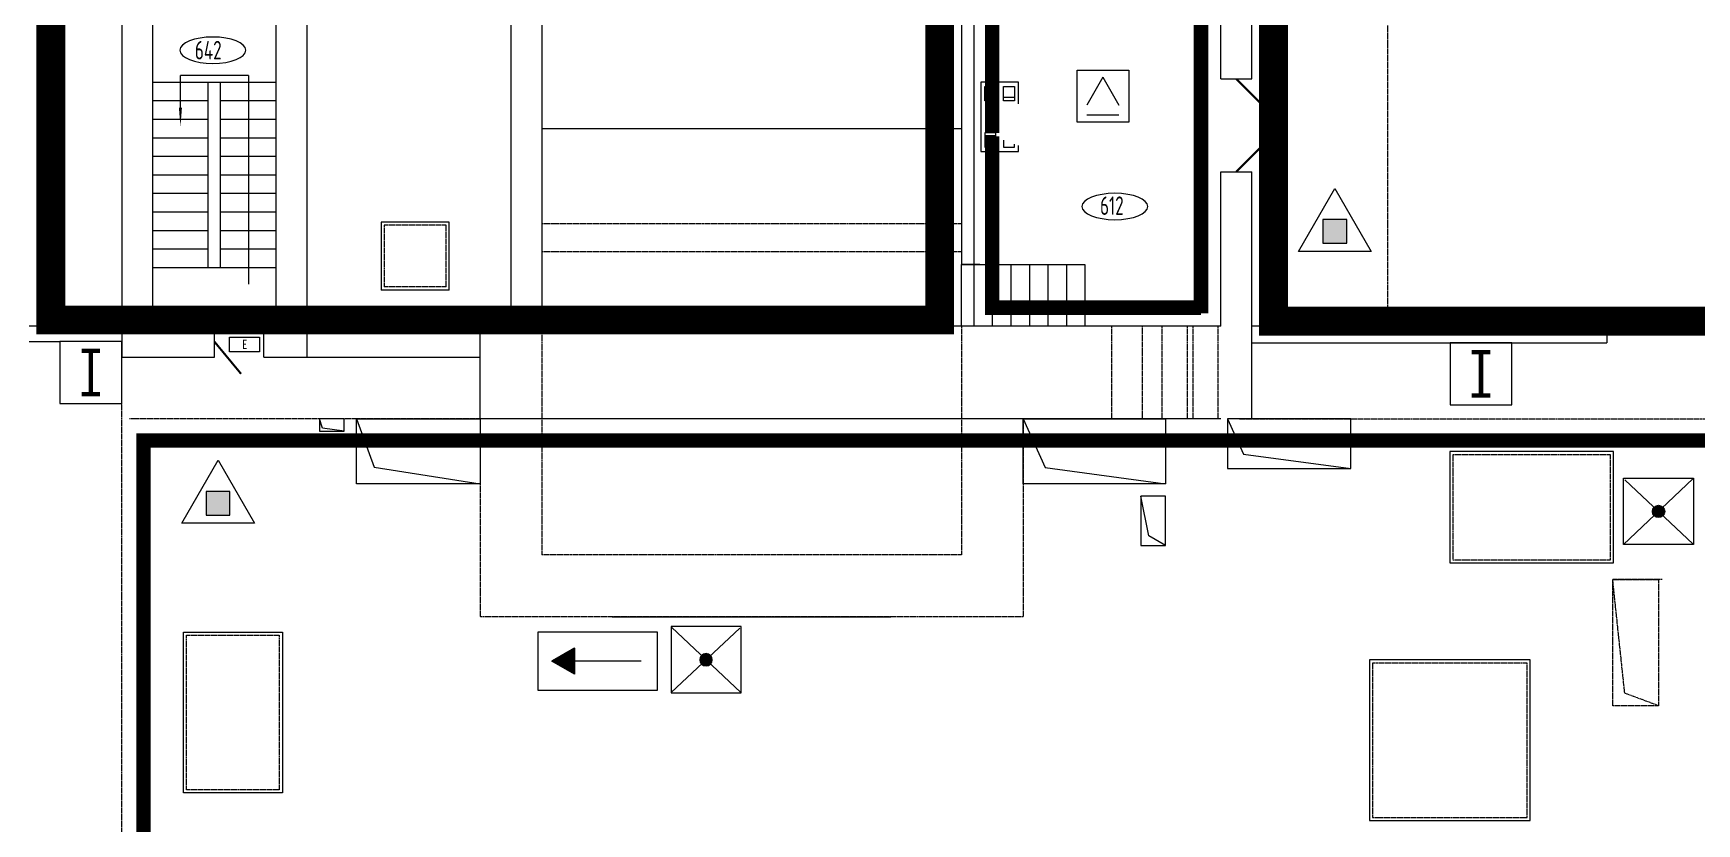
# Model space of a CAD drawing. Header units: millimetres. Extents: x 2756 to 52640, y 2442 to 34683.
# Drawn here: x 30169 to 41380, y 11333 to 16659 of the extents above; entities that cross this region are included whole.
import ezdxf

# ---------------------------------------------------------------- set-up
doc = ezdxf.new("R2010")
doc.units = ezdxf.units.MM
doc.linetypes.add('ACAD_ISO02W100', pattern=[15, 12, -3])
for name, color, linetype, lineweight in [('D0墙体', 7, 'Continuous', 0), ('D0标注及说明', 7, 'Continuous', 0), ('D1墙体', 7, 'Continuous', 0), ('D2墙体', 7, 'Continuous', 0), ('SFS-A', 1, 'Continuous', 0), ('TK', 7, 'Continuous', 20)]:
    doc.layers.add(name, color=color, linetype=linetype, lineweight=lineweight)
for name, color, linetype in [('LYQ2', 2, 'Continuous'), ('qx-txt', 7, 'Continuous'), ('报警设备', 6, 'Continuous')]:
    doc.layers.add(name, color=color, linetype=linetype)
doc.styles.add('文字及标注', font='tssdeng.shx', dxfattribs={"width": 0.7, "bigfont": 'hztxt.shx'})

# ---------------------------------------------------------------- blocks, each defined once
blk = doc.blocks.new('SL-点型感光探测器')
at = {"color": 7, "lineweight": 0}
for q in [(-155.3580499143718, 162.6386189311888), (155.3580499143427, 162.6386189311888)]:
    blk.add_line((-1.449507180950604e-11, 435.2970977849081), q, dxfattribs=at)
at = {"color": 7, "lineweight": 0, "ltscale": 2}
blk.add_line((-155.3580499143718, 65.18490789255156), (155.3580499143427, 65.18490789255156), dxfattribs=at)
at = {"color": 1, "lineweight": 0}
blk.add_lwpolyline([(-250.0000000000146, 500), (-250.0000000000146, 0), (249.9999999999854, 0), (249.9999999999854, 500), (-250.0000000000146, 500)], dxfattribs=at)
blk = doc.blocks.new('$ATTACHMENT$00000214')
at = {"lineweight": 0}
blk.add_hatch(color=1, dxfattribs=at).paths.add_polyline_path([(-64.92232553117356, 1.936813719180464), (64.922325531159, 1.936813719180464), (64.922325531159, -127.9078373431521), (-64.92232553117356, -127.9078373431521)])
at = {"color": 1, "lineweight": 0}
for points in [[(0, 171.8081853693711), (-198.3870041439732, -171.8081853693711), (198.3870041439732, -171.8081853693711)], [(-64.92232553117356, 1.936813719180464), (64.922325531159, 1.936813719180464), (64.922325531159, -127.9078373431521), (-64.92232553117356, -127.9078373431521)]]:
    blk.add_lwpolyline(points, close=True, dxfattribs=at)
blk = doc.blocks.new('A$C39B32D12')
at = {"layer": 'qx-txt', "lineweight": 0}
h = blk.add_hatch(color=3, dxfattribs=at)
edge = h.paths.add_edge_path()
edge.add_arc((325.1512975692749, 305.7253608094761), 57.27387669861436, 0, 360)
at = {"layer": 'qx-txt', "color": 3, "lineweight": 0}
for p, q in [((644.0317051261663, 608.9237638772465), (0.3758913278579712, 0.2877703091362491)), ((11.49230728670955, 600.232866265811), (647.8176971897483, 1.229672488989308))]:
    blk.add_line(p, q, dxfattribs=at)
blk.add_lwpolyline([(-0.0003851838409900665, 614.8428562376648), (649.0975018683821, 614.8428562376648), (649.0975018683821, 0.0009058236610144377), (-0.0003851838409900665, 0.0009058236610144377)], close=True, dxfattribs=at)
blk.add_circle((325.1512975692749, 305.7253608094761), 57.27387669861436, dxfattribs=at)
blk = doc.blocks.new('A$C6C9F09AC')
at = {"lineweight": 0}
h = blk.add_hatch(dxfattribs=at)
h.set_pattern_fill('_USER', color=3, scale=0.7, angle=180, style=0, pattern_type=0)
h.set_pattern_definition([(180, (764544.5928452448, -47447.62818769588), (-8.572527594031472e-17, -0.7), [])])
h.paths.add_polyline_path([(130.6828948773909, 269.258340880333), (338.5600067856722, 149.2404343618255), (338.5600067856722, 389.2762473988405)])
at = {"color": 3, "lineweight": 0}
blk.add_line((958.9542932850309, 270.6297503627284), (270.4263626234606, 270.6297503627284), dxfattribs=at)
for points in [[(1109.980838092277, -8.731149137020111e-11), (2.328306436538696e-10, -8.731149137020111e-11), (2.328306436538696e-10, 540.1459812280664), (1109.980838092277, 540.1459812280664)], [(130.6828948773909, 269.258340880333), (338.5600067856722, 149.2404343618255), (338.5600067856722, 389.2762473988405)]]:
    blk.add_lwpolyline(points, close=True, dxfattribs=at)
blk = doc.blocks.new('A$C765B60D6')
at = {"color": 3, "lineweight": 5}
blk.add_lwpolyline([(0, 771.6371160402196), (1585.686911560129, 771.6371160402196), (1585.686911560129, 0), (0, 0)], close=True, dxfattribs=at)
at = {"color": 3, "lineweight": 5, "width": 0.8}
blk.add_text('E', height=496.1288737534639, dxfattribs=at).set_placement((663.0202922341414, 141.1532209556608))

msp = doc.modelspace()

# ---------------------------------------------------------------- linework, layer by layer
at = {"color": 5, "const_width": 194.8072896}
msp.add_lwpolyline([(52417.65409567681, 24449.53920148351), (30286.67587989834, 24449.53920148351), (30286.67587989834, 14727.3261643794), (36277.9434371531, 14727.3261643794), (36277.9434371531, 18391.64761781032), (38527.23514761202, 18391.64761781032), (38527.23514761202, 14718.72547315541), (44235.35059257931, 14718.72547315541), (44235.35059257931, 18391.64761781032), (46484.64230303801, 18391.64761781032), (46484.64230303801, 14831.42620603382), (52333.24306460153, 14831.42620603382)], dxfattribs=at)
at = {"color": 1, "const_width": 97.40364480000002}
for points in [[(36632.24898693021, 15987.82045532719), (36632.24898693021, 18129.16134705688), (38038.97339314673, 18129.16134705688), (38038.97339314673, 15620.69596929537)], [(38038.97339314673, 14810.45203105608), (36632.24898693021, 14810.45203105608), (36632.24898693021, 15964.22155291113)], [(38038.97339314673, 15620.69596929537), (38038.97339314673, 14772.97601620402)], [(52205.61516238781, 5009.757572904608), (30911.27612758064, 5046.022325731494), (30911.27612758064, 13914.61502395445), (52230.6466733416, 13914.61502395445)]]:
    msp.add_lwpolyline(points, dxfattribs=at)
at = {"layer": 'D0墙体', "color": 0}
for p, q in [((33388.49170062746, 22066.01366557754), (33388.49170062746, 14685.32073883401)), ((33596.69178318008, 21857.81358302783), (33596.69178318008, 14685.32073883401)), ((36424.04890435337, 21857.81358302783), (36424.04890435337, 15101.72090396067)), ((38381.12968041174, 16350.92139931922), (38381.12968041174, 18328.82218362475)), ((36507.32893738881, 18245.54215061027), (36507.32893738881, 15101.72090396067)), ((38172.92959783491, 16350.92139931922), (38172.92959783491, 18245.54215061027)), ((31618.79099886827, 16374.31639247612), (31160.75081723309, 16374.31639247612)), ((31160.75081723309, 16154.2785561794), (31160.75081723309, 16374.31639247612)), ((31618.79099886827, 16374.31639247612), (31618.79099886827, 14968.97602482201)), ((30973.37074293321, 16330.10139105716), (31806.17107319259, 16330.10139105716)), ((31348.13089153319, 15080.90089571048), (31348.13089153319, 16330.10139105716)), ((31431.41092456863, 15080.90089571048), (31431.41092456863, 16330.10139105716)), ((38172.92959783491, 16350.92139931922), (38381.12968041174, 16350.92139931922)), ((30973.37074293321, 16205.18134153113), (31348.13089153319, 16205.18134153113)), ((31431.41092456863, 16205.18134153113), (31806.17107319259, 16205.18134153113)), ((30973.37074293321, 16080.26129199276), (31348.13089153319, 16080.26129199276)), ((31431.41092456863, 16080.26129199276), (31806.17107319259, 16080.26129199276)), ((30973.37074293321, 15955.34124245439), (31348.13089153319, 15955.34124245439)), ((31431.41092456863, 15955.34124245439), (31806.17107319259, 15955.34124245439)), ((33596.69178318008, 16017.80126721927), (36424.04890435337, 16017.80126721927)), ((30973.37074293321, 15830.42119291928), (31348.13089153319, 15830.42119291928)), ((31431.41092456863, 15830.42119291928), (31806.17107319259, 15830.42119291928)), ((30973.37074293321, 15705.50114337789), (31348.13089153319, 15705.50114337789)), ((31431.41092456863, 15705.50114337789), (31806.17107319259, 15705.50114337789)), ((38172.92959783491, 14685.32073883401), (38172.92959783491, 15726.32115162784)), ((38172.92959783491, 15726.32115162784), (38381.12968041174, 15726.32115162784)), ((38381.12968041174, 14060.7204911545), (38381.12968041174, 15726.32115162784)), ((30973.37074293321, 15580.58109383975), (31348.13089153319, 15580.58109383975)), ((31431.41092456863, 15580.58109383975), (31806.17107319259, 15580.58109383975)), ((30973.37074293321, 15455.66104430138), (31348.13089153319, 15455.66104430138)), ((31431.41092456863, 15455.66104430138), (31806.17107319259, 15455.66104430138)), ((32514.05135388635, 15386.95501706391), (32514.05135388635, 14928.91483543455)), ((32972.09153552176, 15386.95501706391), (32514.05135388635, 15386.95501706391)), ((32972.09153552176, 14928.91483543455), (32972.09153552176, 15386.95501706391)), ((30973.37074293321, 15330.74099477511), (31348.13089153319, 15330.74099477511)), ((31431.41092456863, 15330.74099477511), (31806.17107319259, 15330.74099477511)), ((30973.37074293321, 15205.82094523698), (31348.13089153319, 15205.82094523698)), ((31431.41092456863, 15205.82094523698), (31806.17107319259, 15205.82094523698)), ((30973.37074293321, 15080.90089571048), (31806.17107319259, 15080.90089571048)), ((36423.44698610817, 15101.72090396067), (36423.44698610817, 14685.32073883401)), ((36548.96895389454, 15101.72090396067), (36424.04890435337, 15101.72090396067)), ((36424.04890435337, 15101.72090396067), (37256.8492345883, 15101.72090396067)), ((36507.32893738881, 15101.72090396067), (36507.32893738881, 14685.32073883401)), ((36632.24898693021, 15101.72090396067), (36632.24898693021, 14685.32073883401)), ((36757.16903644739, 15101.72090396067), (36757.16903644739, 14685.32073883401)), ((36882.08908598855, 15101.72090396067), (36882.08908598855, 14685.32073883401)), ((37007.00913552995, 15101.72090396067), (37007.00913552995, 14685.32073883401)), ((37131.92918507112, 15101.72090396067), (37131.92918507112, 14685.32073883401)), ((37256.8492345883, 15101.72090396067), (37256.8492345883, 14685.32073883401)), ((32972.09153552176, 14928.91483543455), (32514.05135388635, 14928.91483543455)), ((30890.09070992199, 14685.32073883401), (30140.57041269806, 14685.32073883401)), ((31389.7709080629, 14685.32073883401), (30973.37074293321, 14685.32073883401)), ((31389.7709080629, 14477.12065628116), (31389.7709080629, 14685.32073883401)), ((31722.89104015715, 14477.12065628116), (31722.89104015715, 14685.32073883401)), ((32014.37115572099, 14685.32073883401), (33388.49170062746, 14685.32073883401)), ((33180.2916180504, 14060.7204911545), (33180.2916180504, 14685.32073883401)), ((36424.04890435337, 14685.32073883401), (33596.69178318008, 14685.32073883401)), ((38172.92959783491, 14685.32073883401), (36424.04890435337, 14685.32073883401)), ((44381.45605977936, 14685.32073883401), (38381.12968041174, 14685.32073883401)), ((40773.34862902793, 14685.32073883401), (40773.34862902793, 14572.6200059556)), ((38381.12968041174, 14572.6200059556), (40773.34862902793, 14572.6200059556)), ((38172.92959783491, 14060.7204911545), (33180.2916180504, 14060.7204911545)), ((34070.23230574801, 12728.23996276912), (35948.76908242083, 12728.23996276912))]:
    msp.add_line(p, q, dxfattribs=at)
at = {"layer": 'D0墙体', "color": 0, "linetype": 'ACAD_ISO02W100'}
for p, q in [((32534.87136213956, 15366.13500880185), (32534.87136213956, 14949.7348436873)), ((32951.27152724503, 15366.13500880185), (32534.87136213956, 15366.13500880185)), ((32951.27152724503, 14949.7348436873), (32951.27152724503, 15366.13500880185)), ((33596.69178318008, 15376.54501294057), (36424.04890435337, 15376.54501294057)), ((33596.69178318008, 15189.16493862556), (36424.04890435337, 15189.16493862556)), ((32951.27152724503, 14949.7348436873), (32534.87136213956, 14949.7348436873)), ((33596.69178318008, 14685.32073883401), (33596.69178318008, 13144.64012789601)), ((36424.04890435337, 14685.32073883401), (36424.04890435337, 13144.64012789601)), ((30765.17066038059, 7981.278080419783), (30765.17066038059, 14164.82053205292)), ((33180.2916180504, 14060.7204911545), (30817.22068103691, 14060.7204911545)), ((33180.2916180504, 14060.7204911545), (33180.2916180504, 12728.23996276912)), ((36840.44906945885, 14060.7204911545), (36840.44906945885, 12728.23996276912)), ((38297.84964737608, 14060.7204911545), (44464.73609281526, 14060.7204911545)), ((36424.04890435337, 13144.64012789601), (33596.69178318008, 13144.64012789601)), ((40895.02823765422, 12212.44686110262), (40813.77483244785, 12978.08006184283)), ((41146.89496451741, 12978.08006184283), (40813.77483244785, 12978.08006184283)), ((36840.44906945885, 12728.23996276912), (33180.2916180504, 12728.23996276912)), ((41121.91095461402, 12128.62372501139), (40895.02823765422, 12212.44686110262))]:
    msp.add_line(p, q, dxfattribs=at)
for points in [[(43463.29369570813, 14685.32073883401), (39299.29204450813, 14685.32073883401), (39299.29204450813, 17183.72172955438), (43463.29369570813, 17183.72172955438)], [(39736.51221789033, 13111.32811469436), (40798.33263893108, 13111.32811469436), (40798.33263893108, 13819.20839539115), (39736.51221789033, 13819.20839539115)], [(40813.77483244785, 12978.08006184283), (41121.91095461402, 12978.08006184283), (41121.91095461402, 12128.62372501139), (40813.77483244785, 12128.62372501139)], [(31202.39083376303, 12603.31991324309), (31826.99108144557, 12603.31991324309), (31826.99108144557, 11562.31950043389), (31202.39083376303, 11562.31950043389)], [(39195.19200321948, 11374.93942613402), (40236.19241603123, 11374.93942613402), (40236.19241603123, 12415.93983893996), (39195.19200321948, 12415.93983893996)]]:
    msp.add_lwpolyline(points, close=True, dxfattribs=at)
at = {"layer": 'D0墙体', "color": 0}
for points in [[(31722.89104015715, 14477.12065628116), (32014.37115572099, 14477.12065628116), (32014.37115572099, 16933.88163047787), (30765.17066038059, 16933.88163047787), (30765.17066038059, 14477.12065628116), (31389.7709080629, 14477.12065628116)], [(31722.89104015715, 14685.32073883401), (31806.17107319259, 14685.32073883401), (31806.17107319259, 16725.68154792502), (30973.37074293321, 16725.68154792502), (30973.37074293321, 14685.32073883401), (31389.7709080629, 14685.32073883401)]]:
    msp.add_lwpolyline(points, dxfattribs=at)
msp.add_lwpolyline([(31160.75081723309, 16157.28580931973, 20.82000825597093, 0, 0), (31160.75081723309, 16029.35850665337, 0, 0, 0)], format="xyseb", dxfattribs=at)
at = {"layer": 'D0墙体', "color": 0, "const_width": 29.74286893710134}
for points in [[(30494.51055304529, 14518.76067240597), (30619.43060258645, 14518.76067240597)], [(30556.97057780376, 14518.76067240597), (30556.97057780376, 14227.28055682653)], [(39863.5142682326, 14510.15998119084), (39988.43431777423, 14510.15998119084)], [(39925.97429301552, 14510.15998119084), (39925.97429301552, 14218.67986561466)], [(30494.51055304529, 14227.28055682653), (30619.43060258645, 14227.28055682653)], [(39863.5142682326, 14218.67986561466), (39988.43431777423, 14218.67986561466)]]:
    msp.add_lwpolyline(points, dxfattribs=at)
at = {"layer": 'D0墙体', "color": 0}
for points in [[(39715.69220961336, 13090.5081064323), (40819.15264718383, 13090.5081064323), (40819.15264718383, 13840.02840364087), (39715.69220961336, 13840.02840364087)], [(39174.37199496673, 11354.11941788407), (40257.01242426023, 11354.11941788407), (40257.01242426023, 12436.75984718991), (39174.37199496673, 12436.75984718991)]]:
    msp.add_lwpolyline(points, close=True, dxfattribs=at)
at = {"layer": 'D0标注及说明', "color": 0, "extrusion": (0, 0, -1)}
for centre, major_axis, ratio in [((31379.28480276707, 16544.69193013085), (222.0800880636899, 9.518938415054611e-14), 0.3999999999999999), ((37458.89422789318, 15491.68954593889), (222.0800880636899, 9.518938415054612e-14), 0.4000000000000001)]:
    msp.add_ellipse(centre, major_axis=major_axis, ratio=ratio, dxfattribs=at)
at = {"layer": 'D1墙体', "color": 0}
for p, q in [((36809.21905707926, 16329.26859072843), (36555.21495637027, 16329.26859072843)), ((36555.21495637027, 16329.26859072843), (36555.21495637027, 15862.90040578591)), ((36582.28096709898, 16300.12057917731), (36657.23299680915, 16300.12057917731)), ((36582.28096709898, 16204.34854120217), (36582.28096709898, 16300.12057917731)), ((36657.23299680915, 16300.12057917731), (36657.23299680915, 16204.34854120217)), ((36707.20101664015, 16300.12057917731), (36782.15304635055, 16300.12057917731)), ((36707.20101664015, 16204.34854120217), (36707.20101664015, 16300.12057917731)), ((36782.15304635055, 16300.12057917731), (36782.15304635055, 16204.34854120217)), ((36809.21905707926, 16182.55427862753), (36809.21905707926, 16329.26859072843)), ((36657.23299680915, 16225.16854945201), (36582.28096709898, 16225.16854945201)), ((36657.23299680915, 16204.34854120217), (36582.28096709898, 16204.34854120217)), ((36782.15304635055, 16225.16854945201), (36707.20101664015, 16225.16854945201)), ((36782.15304635055, 16204.34854120217), (36707.20101664015, 16204.34854120217)), ((36582.28096709898, 15987.82045532719), (36582.28096709898, 15892.04841734879)), ((36657.23299680915, 15987.82045532719), (36582.28096709898, 15987.82045532719)), ((36657.23299680915, 15967.00044707736), (36582.28096709898, 15967.00044707736)), ((36657.23299680915, 15892.04841734879), (36657.23299680915, 15987.82045532719)), ((36707.20101664015, 15938.36827933593), (36707.20101664015, 15892.04841734879)), ((36555.21495637027, 15862.90040578591), (36809.21905707926, 15862.90040578591)), ((36582.28096709898, 15892.04841734879), (36657.23299680915, 15892.04841734879)), ((36707.20101664015, 15892.04841734879), (36782.15304635055, 15892.04841734879)), ((36782.15304635055, 15892.04841734879), (36782.15304635055, 15912.51500575445)), ((36809.21905707926, 15862.90040578591), (36809.21905707926, 15903.17910140441)), ((30140.57041269806, 14581.22069717958), (30348.77049527512, 14581.22069717958))]:
    msp.add_line(p, q, dxfattribs=at)
for points in [[(30348.77049527512, 14164.82053205292), (30765.17066038059, 14164.82053205292), (30765.17066038059, 14581.22069717958), (30348.77049527512, 14581.22069717958)], [(39717.77421043869, 14156.21984083779), (40134.17437556837, 14156.21984083779), (40134.17437556837, 14572.6200059556), (39717.77421043869, 14572.6200059556)], [(31181.57082551005, 12624.13992149281), (31847.81108969855, 12624.13992149281), (31847.81108969855, 11541.49949218417), (31181.57082551005, 11541.49949218417)]]:
    msp.add_lwpolyline(points, close=True, dxfattribs=at)
at = {"layer": 'D2墙体', "color": 0, "linetype": 'ACAD_ISO02W100'}
for p, q in [((37776.10024049188, 14685.32073883401), (37776.10024049188, 14060.7204911545)), ((37945.1587075436, 14685.32073883401), (37945.1587075436, 14060.7204911545)), ((37984.30032306895, 14685.32073883401), (37984.30032306895, 14060.7204911545)), ((38153.35879009645, 14685.32073883401), (38153.35879009645, 14060.7204911545))]:
    msp.add_line(p, q, dxfattribs=at)
at = {"layer": 'D2墙体', "color": 0}
for p, q in [((32014.37115572099, 14477.12065628116), (33180.2916180504, 14477.12065628116)), ((32119.10846510771, 13998.33181928113), (32097.65118875689, 14060.7204911545)), ((32347.49128783945, 14060.7204911545), (32466.47997887139, 13734.58852445675)), ((36840.44906945885, 14060.7204911545), (36988.92340212138, 13732.58149210075)), ((38216.65161521416, 14060.7204911545), (38326.38699810914, 13824.12994489926)), ((32264.21125480378, 13977.44045812791), (32119.10846510771, 13998.33181928113)), ((38326.38699810914, 13824.12994489926), (39049.45194542487, 13727.60035906351)), ((32466.47997887139, 13734.58852445675), (33180.2916180504, 13623.50031777789)), ((36988.92340212138, 13732.58149210075), (37800.25145006049, 13623.50031778417)), ((37686.72432981883, 13273.99651636989), (37633.6913840136, 13540.22028476061)), ((37800.25145006049, 13207.10015265751), (37686.72432981883, 13273.99651636989))]:
    msp.add_line(p, q, dxfattribs=at)
at = {"layer": 'D2墙体', "color": 0, "linetype": 'ACAD_ISO02W100'}
msp.add_lwpolyline([(37435.90130558689, 14060.7204911545), (37644.10138816395, 14060.7204911545), (37644.10138816395, 14685.32073884588), (37435.90130558689, 14685.32073884588)], close=True, dxfattribs=at)
at = {"layer": 'D2墙体', "color": 0}
for points in [[(32097.65118875689, 13977.44045812791), (32264.21125480378, 13977.44045812791), (32264.21125480378, 14060.7204911545), (32097.65118875689, 14060.7204911545)], [(32347.49128783945, 14060.7204911545), (33180.2916180504, 14060.7204911545), (33180.2916180504, 13623.50031777789), (32347.49128783945, 13623.50031777789)], [(36840.44906945885, 14060.7204911545), (37800.25145006049, 14060.7204911545), (37800.25145006049, 13623.50031778417), (36840.44906945885, 13623.50031778417)], [(38216.65161521416, 13727.60035906351), (39049.45194542487, 13727.60035906351), (39049.45194542487, 14060.7204911545), (38216.65161521416, 14060.7204911545)], [(37800.25145006049, 13540.22028476061), (37633.6913840136, 13540.22028476061), (37633.6913840136, 13207.10015265751), (37800.25145006049, 13207.10015265751)]]:
    msp.add_lwpolyline(points, close=True, dxfattribs=at)
at = {"layer": 'SFS-A', "color": 0, "ltscale": 2, "const_width": 13.880019384}
for points in [[(38277.02963914778, 16350.92139931922), (38496.91593157532, 16130.39333670426)], [(38277.02963914778, 15726.32115162784), (38497.86156159578, 15947.31006092744)], [(31389.7709080629, 14581.22069755747), (31568.81145039815, 14364.90385438749)]]:
    msp.add_lwpolyline(points, dxfattribs=at)
at = {"layer": 'TK', "color": 0, "ltscale": 2}
msp.add_line((31389.7709080629, 14581.22069755747), (31568.81145039815, 14364.90385438749), dxfattribs=at)

# ---------------------------------------------------------------- block references
at = {"color": 1, "lineweight": 25}
for name, p, xscale, yscale, zscale in [('A$C765B60D6', (31491.90073653645, 14513.32308320483), 0.1270500000100583, 0.1270500000100583, 0.12705), ('A$C39B32D12', (40886.78300791103, 13215.41466960721), 0.7260000000242144, 0.7260000000242144, 0.7260000000000001), ('A$C39B32D12', (34938.96603607465, 12216.07178230947), -0.7260000000242144, 0.7260000000242144, 0.7260000000000001)]:
    msp.add_blockref(name, p, dxfattribs=dict(at, xscale=xscale, yscale=yscale, zscale=zscale))
at = {"color": 1, "lineweight": 25, "xscale": -0.7260000000242144, "yscale": 0.7260000000242144, "zscale": 0.7260000000000001, "rotation": 180}
msp.add_blockref('A$C6C9F09AC', (33569.76528479889, 12624.45624798458), dxfattribs=at)
at = {"layer": 'LYQ2', "linetype": 'Continuous', "xscale": -1.234591197920963, "yscale": 1.234591197804548, "zscale": 1.23459119784}
for p in [(38940.69595640464, 15401.58733931315), (31414.32299770307, 13570.25812682245)]:
    msp.add_blockref('$ATTACHMENT$00000214', p, dxfattribs=at)
at = {"layer": '报警设备', "color": 6, "xscale": -0.6969600000884384, "yscale": 0.6969599999720231, "zscale": 0.6969600000000002}
msp.add_blockref('SL-点型感光探测器', (37378.00014029126, 16060.81825093125), dxfattribs=at)

# ---------------------------------------------------------------- texts
at = {"layer": 'D0标注及说明', "color": 0, "style": '文字及标注', "width": 0.7}
for s, height, p in [('642', 124.9200495358255, (31258.29873376279, 16482.45478820454)), ('612', 124.9200495358256, (37358.72816712069, 15434.71440848653))]:
    msp.add_text(s, height=height, dxfattribs=at).set_placement(p)

doc.saveas('drawing.dxf')
